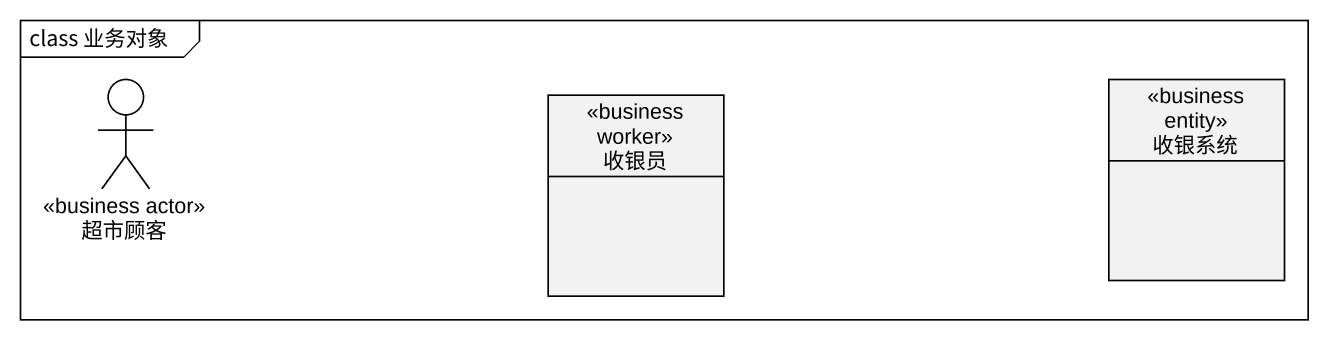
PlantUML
@startuml
mainframe class 业务对象
allowmixing
hide circle
hide empty members
actor 超市顾客 <<business actor>>
class 收银员 <<business worker>>
class 收银系统 <<business entity>>
@enduml
